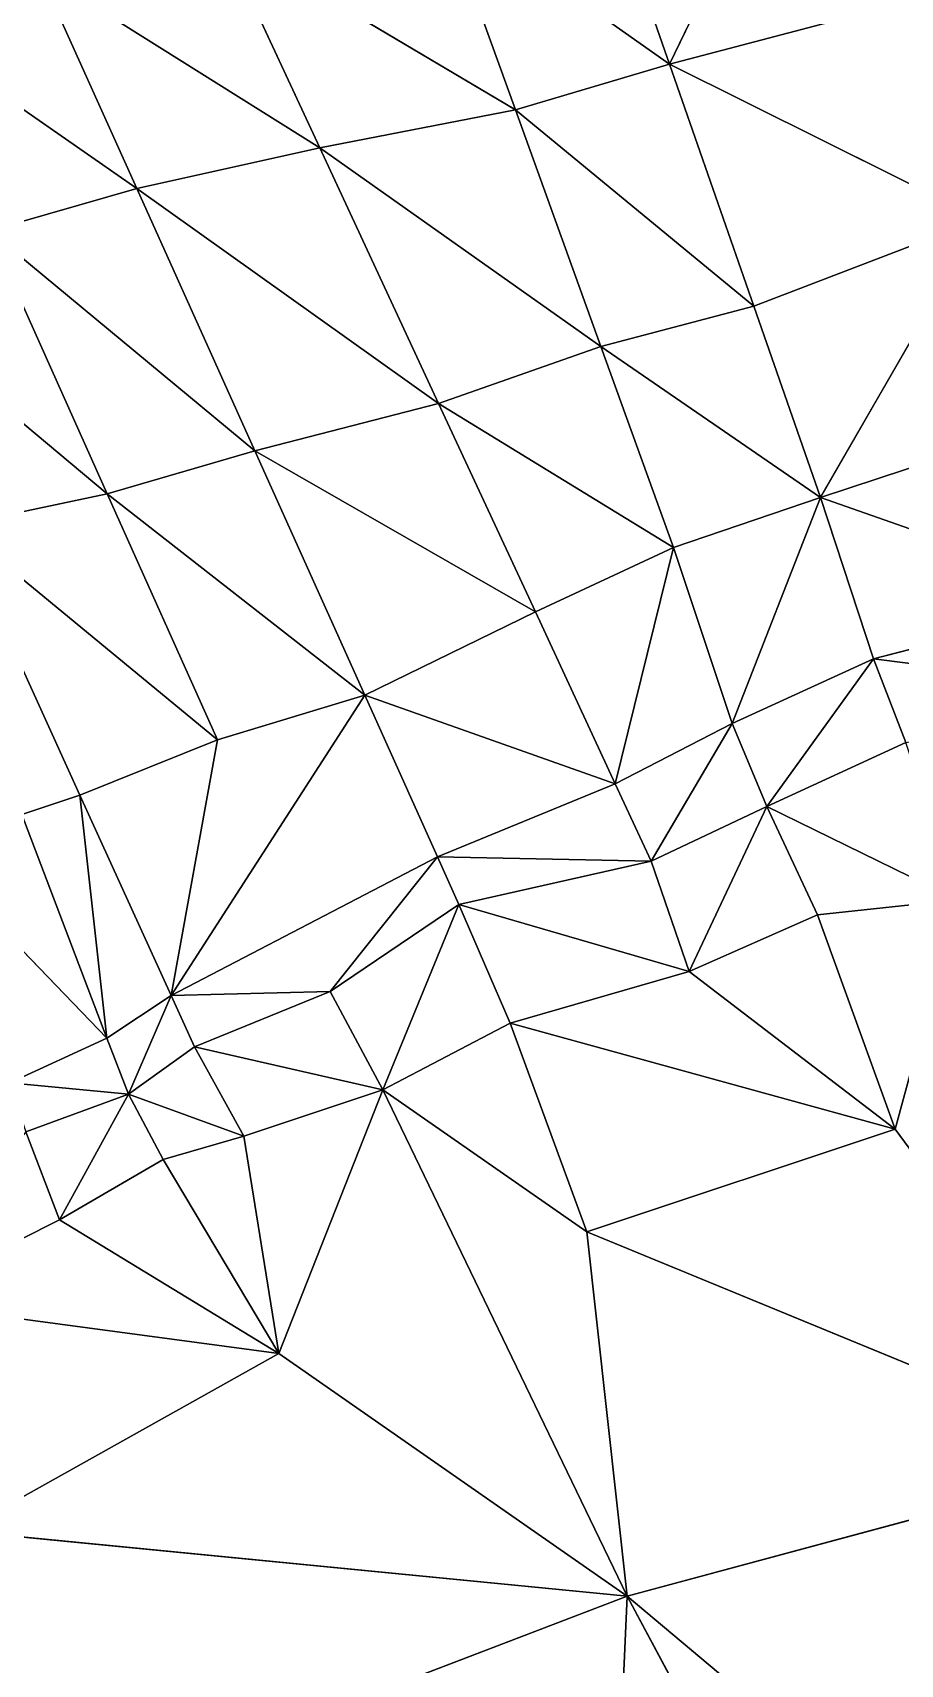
# Model space of a CAD drawing. Header units: metres. Extents: x 0 to 613718, y 0 to 269741.
# Drawn here: x 613179.7 to 613338.9, y 267275.9 to 267575.1 of the extents above; entities that cross this region are included whole.
import ezdxf

# ---------------------------------------------------------------- set-up
doc = ezdxf.new("R2010")
doc.units = ezdxf.units.M
doc.layers.get('0').update_dxf_attribs({"color": 13, "true_color": 0xff5454})

# ---------------------------------------------------------------- blocks, each defined once
blk = doc.blocks.new('Group1_1')
for p, q in [((613324.3, 267626.66, 245.78), (613296.52, 267569.29, 245.72)), ((613283.45, 267606.79, 245.74), (613296.52, 267569.29, 245.72)), ((613268.25, 267560.91, 245.72), (613254.53, 267598.94, 245.74)), ((613254.53, 267598.94, 245.74), (613296.52, 267569.29, 245.72)), ((613214.2, 267592.96, 245.74), (613268.25, 267560.91, 245.72)), ((613232.34, 267553.95, 245.72), (613214.2, 267592.96, 245.74)), ((613198.79, 267546.5, 245.73), (613180.9, 267586.26, 245.72)), ((613180.9, 267586.26, 245.72), (613232.34, 267553.95, 245.72)), ((613340.02, 267580.73, 245.76), (613296.52, 267569.29, 245.72)), ((613154.44, 267577.26, 245.72), (613198.79, 267546.5, 245.73)), ((613296.52, 267569.29, 245.72), (613268.25, 267560.91, 245.72)), ((613296.52, 267569.29, 245.72), (613353.65, 267540.88, 245.75)), ((613296.52, 267569.29, 245.72), (613311.97, 267524.93, 245.72)), ((613268.25, 267560.91, 245.72), (613232.34, 267553.95, 245.72)), ((613283.92, 267517.51, 245.72), (613268.25, 267560.91, 245.72)), ((613268.25, 267560.91, 245.72), (613311.97, 267524.93, 245.72)), ((613232.34, 267553.95, 245.72), (613198.79, 267546.5, 245.73)), ((613232.34, 267553.95, 245.72), (613283.92, 267517.51, 245.72)), ((613254.15, 267507.03, 245.72), (613232.34, 267553.95, 245.72)), ((613171.73, 267538.71, 245.71), (613198.79, 267546.5, 245.73)), ((613198.79, 267546.5, 245.73), (613254.15, 267507.03, 245.72)), ((613198.79, 267546.5, 245.73), (613220.44, 267498.4, 245.73)), ((613353.65, 267540.88, 245.75), (613311.97, 267524.93, 245.72)), ((613324.21, 267489.8, 245.72), (613353.65, 267540.88, 245.75)), ((613171.73, 267538.71, 245.71), (613193.34, 267490.51, 245.71)), ((613220.44, 267498.4, 245.73), (613171.73, 267538.71, 245.71)), ((613144.6, 267531.27, 245.7), (613193.34, 267490.51, 245.71)), ((613311.97, 267524.93, 245.72), (613283.92, 267517.51, 245.72)), ((613311.97, 267524.93, 245.72), (613324.21, 267489.8, 245.72)), ((613254.15, 267507.03, 245.72), (613283.92, 267517.51, 245.72)), ((613297.23, 267480.63, 245.72), (613283.92, 267517.51, 245.72)), ((613324.21, 267489.8, 245.72), (613283.92, 267517.51, 245.72)), ((613254.15, 267507.03, 245.72), (613220.44, 267498.4, 245.73)), ((613271.9, 267468.84, 245.73), (613254.15, 267507.03, 245.72)), ((613254.15, 267507.03, 245.72), (613297.23, 267480.63, 245.72)), ((613324.21, 267489.8, 245.72), (613366.37, 267503.71, 245.76)), ((613193.34, 267490.51, 245.71), (613220.44, 267498.4, 245.73)), ((613220.44, 267498.4, 245.73), (613240.6, 267453.59, 245.74)), ((613271.9, 267468.84, 245.73), (613220.44, 267498.4, 245.73)), ((613165.81, 267484.71, 245.7), (613193.34, 267490.51, 245.71)), ((613193.34, 267490.51, 245.71), (613213.57, 267445.39, 245.72)), ((613240.6, 267453.59, 245.74), (613193.34, 267490.51, 245.71)), ((613324.21, 267489.8, 245.72), (613297.23, 267480.63, 245.72)), ((613308.01, 267448.39, 245.79), (613324.21, 267489.8, 245.72)), ((613324.21, 267489.8, 245.72), (613333.92, 267460.23, 245.78)), ((613376.85, 267471.34, 245.82), (613324.21, 267489.8, 245.72)), ((613165.81, 267484.71, 245.7), (613188.34, 267435.26, 245.72)), ((613213.57, 267445.39, 245.72), (613165.81, 267484.71, 245.7)), ((613297.23, 267480.63, 245.72), (613271.9, 267468.84, 245.73)), ((613286.56, 267437.31, 245.8), (613297.23, 267480.63, 245.72)), ((613297.23, 267480.63, 245.72), (613308.01, 267448.39, 245.79)), ((613240.6, 267453.59, 245.74), (613271.9, 267468.84, 245.73)), ((613271.9, 267468.84, 245.73), (613286.56, 267437.31, 245.8)), ((613333.92, 267460.23, 245.78), (613376.85, 267471.34, 245.82)), ((613333.92, 267460.23, 245.78), (613308.01, 267448.39, 245.79)), ((613314.35, 267433.18, 246.09), (613333.92, 267460.23, 245.78)), ((613333.92, 267460.23, 245.78), (613339.84, 267444.93, 246.09)), ((613383.37, 267454.01, 246.23), (613333.92, 267460.23, 245.78)), ((613240.6, 267453.59, 245.74), (613205.08, 267398.53, 245.81)), ((613213.57, 267445.39, 245.72), (613240.6, 267453.59, 245.74)), ((613253.97, 267423.96, 245.81), (613240.6, 267453.59, 245.74)), ((613286.56, 267437.31, 245.8), (613240.6, 267453.59, 245.74)), ((613308.01, 267448.39, 245.79), (613286.56, 267437.31, 245.8)), ((613293.13, 267423.16, 246.07), (613308.01, 267448.39, 245.79)), ((613308.01, 267448.39, 245.79), (613314.35, 267433.18, 246.09)), ((613188.34, 267435.26, 245.72), (613213.57, 267445.39, 245.72)), ((613205.08, 267398.53, 245.81), (613213.57, 267445.39, 245.72)), ((613339.84, 267444.93, 246.09), (613314.35, 267433.18, 246.09)), ((613286.56, 267437.31, 245.8), (613253.97, 267423.96, 245.81)), ((613293.13, 267423.16, 246.07), (613286.56, 267437.31, 245.8)), ((613188.34, 267435.26, 245.72), (613177.68, 267431.69, 245.72)), ((613205.08, 267398.53, 245.81), (613188.34, 267435.26, 245.72)), ((613188.34, 267435.26, 245.72), (613193.32, 267390.71, 245.83)), ((613314.35, 267433.18, 246.09), (613293.13, 267423.16, 246.07)), ((613300.09, 267402.92, 246.38), (613314.35, 267433.18, 246.09)), ((613314.35, 267433.18, 246.09), (613349.37, 267416.07, 246.56)), ((613323.63, 267413.28, 246.41), (613314.35, 267433.18, 246.09)), ((613193.32, 267390.71, 245.83), (613177.68, 267431.69, 245.72)), ((613157.52, 267427.78, 245.71), (613193.32, 267390.71, 245.83)), ((613253.97, 267423.96, 245.81), (613205.08, 267398.53, 245.81)), ((613234.26, 267399.24, 245.98), (613253.97, 267423.96, 245.81)), ((613257.87, 267415.23, 245.94), (613253.97, 267423.96, 245.81)), ((613253.97, 267423.96, 245.81), (613293.13, 267423.16, 246.07)), ((613293.13, 267423.16, 246.07), (613257.87, 267415.23, 245.94)), ((613300.09, 267402.92, 246.38), (613293.13, 267423.16, 246.07)), ((613234.26, 267399.24, 245.98), (613257.87, 267415.23, 245.94)), ((613257.87, 267415.23, 245.94), (613243.9, 267381.19, 246.25)), ((613267.28, 267393.47, 246.27), (613257.87, 267415.23, 245.94)), ((613257.87, 267415.23, 245.94), (613300.09, 267402.92, 246.38)), ((613349.37, 267416.07, 246.56), (613323.63, 267413.28, 246.41)), ((613337.89, 267374, 246.91), (613349.37, 267416.07, 246.56)), ((613323.63, 267413.28, 246.41), (613300.09, 267402.92, 246.38)), ((613337.89, 267374, 246.91), (613323.63, 267413.28, 246.41)), ((613300.09, 267402.92, 246.38), (613267.28, 267393.47, 246.27)), ((613337.89, 267374, 246.91), (613300.09, 267402.92, 246.38)), ((613193.32, 267390.71, 245.83), (613205.08, 267398.53, 245.81)), ((613197.26, 267380.4, 245.96), (613205.08, 267398.53, 245.81)), ((613234.26, 267399.24, 245.98), (613205.08, 267398.53, 245.81)), ((613205.08, 267398.53, 245.81), (613209.36, 267389.13, 245.94)), ((613209.36, 267389.13, 245.94), (613234.26, 267399.24, 245.98)), ((613243.9, 267381.19, 246.25), (613234.26, 267399.24, 245.98)), ((613175.5, 267382.5, 245.83), (613193.32, 267390.71, 245.83)), ((613193.32, 267390.71, 245.83), (613197.26, 267380.4, 245.96)), ((613267.28, 267393.47, 246.27), (613243.9, 267381.19, 246.25)), ((613281.35, 267355.16, 246.71), (613267.28, 267393.47, 246.27)), ((613337.89, 267374, 246.91), (613267.28, 267393.47, 246.27)), ((613209.36, 267389.13, 245.94), (613197.26, 267380.4, 245.96)), ((613218.42, 267372.75, 246.17), (613209.36, 267389.13, 245.94)), ((613209.36, 267389.13, 245.94), (613243.9, 267381.19, 246.25)), ((613197.26, 267380.4, 245.96), (613175.5, 267382.5, 245.83)), ((613197.26, 267380.4, 245.96), (613178.45, 267373.5, 245.94)), ((613197.26, 267380.4, 245.96), (613184.61, 267357.41, 246.13)), ((613203.62, 267368.43, 246.13), (613197.26, 267380.4, 245.96)), ((613197.26, 267380.4, 245.96), (613218.42, 267372.75, 246.17)), ((613243.9, 267381.19, 246.25), (613218.42, 267372.75, 246.17)), ((613224.82, 267332.88, 246.56), (613243.9, 267381.19, 246.25)), ((613281.35, 267355.16, 246.71), (613243.9, 267381.19, 246.25)), ((613243.9, 267381.19, 246.25), (613288.73, 267288.38, 247.2)), ((613184.61, 267357.41, 246.13), (613178.45, 267373.5, 245.94)), ((613203.62, 267368.43, 246.13), (613218.42, 267372.75, 246.17)), ((613218.42, 267372.75, 246.17), (613224.82, 267332.88, 246.56)), ((613337.89, 267374, 246.91), (613281.35, 267355.16, 246.71)), ((613382.45, 267313.61, 247.6), (613337.89, 267374, 246.91)), ((613184.61, 267357.41, 246.13), (613203.62, 267368.43, 246.13)), ((613224.82, 267332.88, 246.56), (613203.62, 267368.43, 246.13)), ((613154.57, 267342.3, 246.12), (613184.61, 267357.41, 246.13)), ((613224.82, 267332.88, 246.56), (613184.61, 267357.41, 246.13)), ((613288.73, 267288.38, 247.2), (613281.35, 267355.16, 246.71)), ((613281.35, 267355.16, 246.71), (613382.45, 267313.61, 247.6)), ((613224.82, 267332.88, 246.56), (613154.57, 267342.3, 246.12)), ((613166.56, 267300.33, 246.46), (613224.82, 267332.88, 246.56)), ((613224.82, 267332.88, 246.56), (613288.73, 267288.38, 247.2)), ((613288.73, 267288.38, 247.2), (613382.45, 267313.61, 247.6)), ((613288.73, 267288.38, 247.2), (613166.56, 267300.33, 246.46)), ((613175.29, 267245, 246.79), (613288.73, 267288.38, 247.2)), ((613288.73, 267288.38, 247.2), (613279.97, 267092.44, 247.99)), ((613385.15, 267108.64, 248.43), (613288.73, 267288.38, 247.2)), ((613382.45, 267209.78, 248.04), (613288.73, 267288.38, 247.2))]:
    blk.add_line(p, q)
mesh = blk.add_polyface()
corners = [(613324.3, 267626.66, 245.78), (613283.45, 267606.79, 245.74), (613296.52, 267569.29, 245.72)]
mesh.append_faces([[corners[k] for k in face] for face in [(0, 1, 2)]])
mesh = blk.add_polyface()
corners = [(613340.02, 267580.73, 245.76), (613324.3, 267626.66, 245.78), (613296.52, 267569.29, 245.72)]
mesh.append_faces([[corners[k] for k in face] for face in [(0, 1, 2)]])
mesh = blk.add_polyface()
corners = [(613296.52, 267569.29, 245.72), (613283.45, 267606.79, 245.74), (613254.53, 267598.94, 245.74)]
mesh.append_faces([[corners[k] for k in face] for face in [(0, 1, 2)]])
mesh = blk.add_polyface()
corners = [(613268.25, 267560.91, 245.72), (613254.53, 267598.94, 245.74), (613214.2, 267592.96, 245.74)]
mesh.append_faces([[corners[k] for k in face] for face in [(0, 1, 2)]])
mesh = blk.add_polyface()
corners = [(613296.52, 267569.29, 245.72), (613254.53, 267598.94, 245.74), (613268.25, 267560.91, 245.72)]
mesh.append_faces([[corners[k] for k in face] for face in [(0, 1, 2)]])
mesh = blk.add_polyface()
corners = [(613232.34, 267553.95, 245.72), (613214.2, 267592.96, 245.74), (613180.9, 267586.26, 245.72)]
mesh.append_faces([[corners[k] for k in face] for face in [(0, 1, 2)]])
mesh = blk.add_polyface()
corners = [(613268.25, 267560.91, 245.72), (613214.2, 267592.96, 245.74), (613232.34, 267553.95, 245.72)]
mesh.append_faces([[corners[k] for k in face] for face in [(0, 1, 2)]])
mesh = blk.add_polyface()
corners = [(613198.79, 267546.5, 245.73), (613180.9, 267586.26, 245.72), (613154.44, 267577.26, 245.72)]
mesh.append_faces([[corners[k] for k in face] for face in [(0, 1, 2)]])
mesh = blk.add_polyface()
corners = [(613232.34, 267553.95, 245.72), (613180.9, 267586.26, 245.72), (613198.79, 267546.5, 245.73)]
mesh.append_faces([[corners[k] for k in face] for face in [(0, 1, 2)]])
mesh = blk.add_polyface()
corners = [(613353.65, 267540.88, 245.75), (613340.02, 267580.73, 245.76), (613296.52, 267569.29, 245.72)]
mesh.append_faces([[corners[k] for k in face] for face in [(0, 1, 2)]])
mesh = blk.add_polyface()
corners = [(613198.79, 267546.5, 245.73), (613154.44, 267577.26, 245.72), (613171.73, 267538.71, 245.71)]
mesh.append_faces([[corners[k] for k in face] for face in [(0, 1, 2)]])
mesh = blk.add_polyface()
corners = [(613311.97, 267524.93, 245.72), (613296.52, 267569.29, 245.72), (613268.25, 267560.91, 245.72)]
mesh.append_faces([[corners[k] for k in face] for face in [(0, 1, 2)]])
mesh = blk.add_polyface()
corners = [(613353.65, 267540.88, 245.75), (613296.52, 267569.29, 245.72), (613311.97, 267524.93, 245.72)]
mesh.append_faces([[corners[k] for k in face] for face in [(0, 1, 2)]])
mesh = blk.add_polyface()
corners = [(613283.92, 267517.51, 245.72), (613268.25, 267560.91, 245.72), (613232.34, 267553.95, 245.72)]
mesh.append_faces([[corners[k] for k in face] for face in [(0, 1, 2)]])
mesh = blk.add_polyface()
corners = [(613311.97, 267524.93, 245.72), (613268.25, 267560.91, 245.72), (613283.92, 267517.51, 245.72)]
mesh.append_faces([[corners[k] for k in face] for face in [(0, 1, 2)]])
mesh = blk.add_polyface()
corners = [(613254.15, 267507.03, 245.72), (613232.34, 267553.95, 245.72), (613198.79, 267546.5, 245.73)]
mesh.append_faces([[corners[k] for k in face] for face in [(0, 1, 2)]])
mesh = blk.add_polyface()
corners = [(613283.92, 267517.51, 245.72), (613232.34, 267553.95, 245.72), (613254.15, 267507.03, 245.72)]
mesh.append_faces([[corners[k] for k in face] for face in [(0, 1, 2)]])
mesh = blk.add_polyface()
corners = [(613220.44, 267498.4, 245.73), (613198.79, 267546.5, 245.73), (613171.73, 267538.71, 245.71)]
mesh.append_faces([[corners[k] for k in face] for face in [(0, 1, 2)]])
mesh = blk.add_polyface()
corners = [(613254.15, 267507.03, 245.72), (613198.79, 267546.5, 245.73), (613220.44, 267498.4, 245.73)]
mesh.append_faces([[corners[k] for k in face] for face in [(0, 1, 2)]])
mesh = blk.add_polyface()
corners = [(613353.65, 267540.88, 245.75), (613311.97, 267524.93, 245.72), (613324.21, 267489.8, 245.72)]
mesh.append_faces([[corners[k] for k in face] for face in [(0, 1, 2)]])
mesh = blk.add_polyface()
corners = [(613366.37, 267503.71, 245.76), (613353.65, 267540.88, 245.75), (613324.21, 267489.8, 245.72)]
mesh.append_faces([[corners[k] for k in face] for face in [(0, 1, 2)]])
mesh = blk.add_polyface()
corners = [(613193.34, 267490.51, 245.71), (613171.73, 267538.71, 245.71), (613144.6, 267531.27, 245.7)]
mesh.append_faces([[corners[k] for k in face] for face in [(0, 1, 2)]])
mesh = blk.add_polyface()
corners = [(613220.44, 267498.4, 245.73), (613171.73, 267538.71, 245.71), (613193.34, 267490.51, 245.71)]
mesh.append_faces([[corners[k] for k in face] for face in [(0, 1, 2)]])
mesh = blk.add_polyface()
corners = [(613193.34, 267490.51, 245.71), (613144.6, 267531.27, 245.7), (613165.81, 267484.71, 245.7)]
mesh.append_faces([[corners[k] for k in face] for face in [(0, 1, 2)]])
mesh = blk.add_polyface()
corners = [(613324.21, 267489.8, 245.72), (613311.97, 267524.93, 245.72), (613283.92, 267517.51, 245.72)]
mesh.append_faces([[corners[k] for k in face] for face in [(0, 1, 2)]])
mesh = blk.add_polyface()
corners = [(613297.23, 267480.63, 245.72), (613283.92, 267517.51, 245.72), (613254.15, 267507.03, 245.72)]
mesh.append_faces([[corners[k] for k in face] for face in [(0, 1, 2)]])
mesh = blk.add_polyface()
corners = [(613324.21, 267489.8, 245.72), (613283.92, 267517.51, 245.72), (613297.23, 267480.63, 245.72)]
mesh.append_faces([[corners[k] for k in face] for face in [(0, 1, 2)]])
mesh = blk.add_polyface()
corners = [(613271.9, 267468.84, 245.73), (613254.15, 267507.03, 245.72), (613220.44, 267498.4, 245.73)]
mesh.append_faces([[corners[k] for k in face] for face in [(0, 1, 2)]])
mesh = blk.add_polyface()
corners = [(613297.23, 267480.63, 245.72), (613254.15, 267507.03, 245.72), (613271.9, 267468.84, 245.73)]
mesh.append_faces([[corners[k] for k in face] for face in [(0, 1, 2)]])
mesh = blk.add_polyface()
corners = [(613376.85, 267471.34, 245.82), (613366.37, 267503.71, 245.76), (613324.21, 267489.8, 245.72)]
mesh.append_faces([[corners[k] for k in face] for face in [(0, 1, 2)]])
mesh = blk.add_polyface()
corners = [(613240.6, 267453.59, 245.74), (613220.44, 267498.4, 245.73), (613193.34, 267490.51, 245.71)]
mesh.append_faces([[corners[k] for k in face] for face in [(0, 1, 2)]])
mesh = blk.add_polyface()
corners = [(613271.9, 267468.84, 245.73), (613220.44, 267498.4, 245.73), (613240.6, 267453.59, 245.74)]
mesh.append_faces([[corners[k] for k in face] for face in [(0, 1, 2)]])
mesh = blk.add_polyface()
corners = [(613213.57, 267445.39, 245.72), (613193.34, 267490.51, 245.71), (613165.81, 267484.71, 245.7)]
mesh.append_faces([[corners[k] for k in face] for face in [(0, 1, 2)]])
mesh = blk.add_polyface()
corners = [(613240.6, 267453.59, 245.74), (613193.34, 267490.51, 245.71), (613213.57, 267445.39, 245.72)]
mesh.append_faces([[corners[k] for k in face] for face in [(0, 1, 2)]])
mesh = blk.add_polyface()
corners = [(613324.21, 267489.8, 245.72), (613297.23, 267480.63, 245.72), (613308.01, 267448.39, 245.79)]
mesh.append_faces([[corners[k] for k in face] for face in [(0, 1, 2)]])
mesh = blk.add_polyface()
corners = [(613333.92, 267460.23, 245.78), (613324.21, 267489.8, 245.72), (613308.01, 267448.39, 245.79)]
mesh.append_faces([[corners[k] for k in face] for face in [(0, 1, 2)]])
mesh = blk.add_polyface()
corners = [(613376.85, 267471.34, 245.82), (613324.21, 267489.8, 245.72), (613333.92, 267460.23, 245.78)]
mesh.append_faces([[corners[k] for k in face] for face in [(0, 1, 2)]])
mesh = blk.add_polyface()
corners = [(613213.57, 267445.39, 245.72), (613165.81, 267484.71, 245.7), (613188.34, 267435.26, 245.72)]
mesh.append_faces([[corners[k] for k in face] for face in [(0, 1, 2)]])
mesh = blk.add_polyface()
corners = [(613188.34, 267435.26, 245.72), (613165.81, 267484.71, 245.7), (613177.68, 267431.69, 245.72)]
mesh.append_faces([[corners[k] for k in face] for face in [(0, 1, 2)]])
mesh = blk.add_polyface()
corners = [(613297.23, 267480.63, 245.72), (613271.9, 267468.84, 245.73), (613286.56, 267437.31, 245.8)]
mesh.append_faces([[corners[k] for k in face] for face in [(0, 1, 2)]])
mesh = blk.add_polyface()
corners = [(613308.01, 267448.39, 245.79), (613297.23, 267480.63, 245.72), (613286.56, 267437.31, 245.8)]
mesh.append_faces([[corners[k] for k in face] for face in [(0, 1, 2)]])
mesh = blk.add_polyface()
corners = [(613286.56, 267437.31, 245.8), (613271.9, 267468.84, 245.73), (613240.6, 267453.59, 245.74)]
mesh.append_faces([[corners[k] for k in face] for face in [(0, 1, 2)]])
mesh = blk.add_polyface()
corners = [(613383.37, 267454.01, 246.23), (613376.85, 267471.34, 245.82), (613333.92, 267460.23, 245.78)]
mesh.append_faces([[corners[k] for k in face] for face in [(0, 1, 2)]])
mesh = blk.add_polyface()
corners = [(613333.92, 267460.23, 245.78), (613308.01, 267448.39, 245.79), (613314.35, 267433.18, 246.09)]
mesh.append_faces([[corners[k] for k in face] for face in [(0, 1, 2)]])
mesh = blk.add_polyface()
corners = [(613339.84, 267444.93, 246.09), (613333.92, 267460.23, 245.78), (613314.35, 267433.18, 246.09)]
mesh.append_faces([[corners[k] for k in face] for face in [(0, 1, 2)]])
mesh = blk.add_polyface()
corners = [(613383.37, 267454.01, 246.23), (613333.92, 267460.23, 245.78), (613339.84, 267444.93, 246.09)]
mesh.append_faces([[corners[k] for k in face] for face in [(0, 1, 2)]])
mesh = blk.add_polyface()
corners = [(613253.97, 267423.96, 245.81), (613240.6, 267453.59, 245.74), (613205.08, 267398.53, 245.81)]
mesh.append_faces([[corners[k] for k in face] for face in [(0, 1, 2)]])
mesh = blk.add_polyface()
corners = [(613240.6, 267453.59, 245.74), (613213.57, 267445.39, 245.72), (613205.08, 267398.53, 245.81)]
mesh.append_faces([[corners[k] for k in face] for face in [(0, 1, 2)]])
mesh = blk.add_polyface()
corners = [(613286.56, 267437.31, 245.8), (613240.6, 267453.59, 245.74), (613253.97, 267423.96, 245.81)]
mesh.append_faces([[corners[k] for k in face] for face in [(0, 1, 2)]])
mesh = blk.add_polyface()
corners = [(613308.01, 267448.39, 245.79), (613286.56, 267437.31, 245.8), (613293.13, 267423.16, 246.07)]
mesh.append_faces([[corners[k] for k in face] for face in [(0, 1, 2)]])
mesh = blk.add_polyface()
corners = [(613314.35, 267433.18, 246.09), (613308.01, 267448.39, 245.79), (613293.13, 267423.16, 246.07)]
mesh.append_faces([[corners[k] for k in face] for face in [(0, 1, 2)]])
mesh = blk.add_polyface()
corners = [(613213.57, 267445.39, 245.72), (613188.34, 267435.26, 245.72), (613205.08, 267398.53, 245.81)]
mesh.append_faces([[corners[k] for k in face] for face in [(0, 1, 2)]])
mesh = blk.add_polyface()
corners = [(613349.37, 267416.07, 246.56), (613339.84, 267444.93, 246.09), (613314.35, 267433.18, 246.09)]
mesh.append_faces([[corners[k] for k in face] for face in [(0, 1, 2)]])
mesh = blk.add_polyface()
corners = [(613293.13, 267423.16, 246.07), (613286.56, 267437.31, 245.8), (613253.97, 267423.96, 245.81)]
mesh.append_faces([[corners[k] for k in face] for face in [(0, 1, 2)]])
mesh = blk.add_polyface()
corners = [(613193.32, 267390.71, 245.83), (613188.34, 267435.26, 245.72), (613177.68, 267431.69, 245.72)]
mesh.append_faces([[corners[k] for k in face] for face in [(0, 1, 2)]])
mesh = blk.add_polyface()
corners = [(613205.08, 267398.53, 245.81), (613188.34, 267435.26, 245.72), (613193.32, 267390.71, 245.83)]
mesh.append_faces([[corners[k] for k in face] for face in [(0, 1, 2)]])
mesh = blk.add_polyface()
corners = [(613314.35, 267433.18, 246.09), (613293.13, 267423.16, 246.07), (613300.09, 267402.92, 246.38)]
mesh.append_faces([[corners[k] for k in face] for face in [(0, 1, 2)]])
mesh = blk.add_polyface()
corners = [(613323.63, 267413.28, 246.41), (613314.35, 267433.18, 246.09), (613300.09, 267402.92, 246.38)]
mesh.append_faces([[corners[k] for k in face] for face in [(0, 1, 2)]])
mesh = blk.add_polyface()
corners = [(613349.37, 267416.07, 246.56), (613314.35, 267433.18, 246.09), (613323.63, 267413.28, 246.41)]
mesh.append_faces([[corners[k] for k in face] for face in [(0, 1, 2)]])
mesh = blk.add_polyface()
corners = [(613193.32, 267390.71, 245.83), (613177.68, 267431.69, 245.72), (613157.52, 267427.78, 245.71)]
mesh.append_faces([[corners[k] for k in face] for face in [(0, 1, 2)]])
mesh = blk.add_polyface()
corners = [(613193.32, 267390.71, 245.83), (613157.52, 267427.78, 245.71), (613175.5, 267382.5, 245.83)]
mesh.append_faces([[corners[k] for k in face] for face in [(0, 1, 2)]])
mesh = blk.add_polyface()
corners = [(613253.97, 267423.96, 245.81), (613205.08, 267398.53, 245.81), (613234.26, 267399.24, 245.98)]
mesh.append_faces([[corners[k] for k in face] for face in [(0, 1, 2)]])
mesh = blk.add_polyface()
corners = [(613257.87, 267415.23, 245.94), (613253.97, 267423.96, 245.81), (613234.26, 267399.24, 245.98)]
mesh.append_faces([[corners[k] for k in face] for face in [(0, 1, 2)]])
mesh = blk.add_polyface()
corners = [(613293.13, 267423.16, 246.07), (613253.97, 267423.96, 245.81), (613257.87, 267415.23, 245.94)]
mesh.append_faces([[corners[k] for k in face] for face in [(0, 1, 2)]])
mesh = blk.add_polyface()
corners = [(613300.09, 267402.92, 246.38), (613293.13, 267423.16, 246.07), (613257.87, 267415.23, 245.94)]
mesh.append_faces([[corners[k] for k in face] for face in [(0, 1, 2)]])
mesh = blk.add_polyface()
corners = [(613257.87, 267415.23, 245.94), (613234.26, 267399.24, 245.98), (613243.9, 267381.19, 246.25)]
mesh.append_faces([[corners[k] for k in face] for face in [(0, 1, 2)]])
mesh = blk.add_polyface()
corners = [(613267.28, 267393.47, 246.27), (613257.87, 267415.23, 245.94), (613243.9, 267381.19, 246.25)]
mesh.append_faces([[corners[k] for k in face] for face in [(0, 1, 2)]])
mesh = blk.add_polyface()
corners = [(613300.09, 267402.92, 246.38), (613257.87, 267415.23, 245.94), (613267.28, 267393.47, 246.27)]
mesh.append_faces([[corners[k] for k in face] for face in [(0, 1, 2)]])
mesh = blk.add_polyface()
corners = [(613349.37, 267416.07, 246.56), (613323.63, 267413.28, 246.41), (613337.89, 267374, 246.91)]
mesh.append_faces([[corners[k] for k in face] for face in [(0, 1, 2)]])
mesh = blk.add_polyface()
corners = [(613382.45, 267313.61, 247.6), (613349.37, 267416.07, 246.56), (613337.89, 267374, 246.91)]
mesh.append_faces([[corners[k] for k in face] for face in [(0, 1, 2)]])
mesh = blk.add_polyface()
corners = [(613337.89, 267374, 246.91), (613323.63, 267413.28, 246.41), (613300.09, 267402.92, 246.38)]
mesh.append_faces([[corners[k] for k in face] for face in [(0, 1, 2)]])
mesh = blk.add_polyface()
corners = [(613337.89, 267374, 246.91), (613300.09, 267402.92, 246.38), (613267.28, 267393.47, 246.27)]
mesh.append_faces([[corners[k] for k in face] for face in [(0, 1, 2)]])
mesh = blk.add_polyface()
corners = [(613205.08, 267398.53, 245.81), (613193.32, 267390.71, 245.83), (613197.26, 267380.4, 245.96)]
mesh.append_faces([[corners[k] for k in face] for face in [(0, 1, 2)]])
mesh = blk.add_polyface()
corners = [(613209.36, 267389.13, 245.94), (613205.08, 267398.53, 245.81), (613197.26, 267380.4, 245.96)]
mesh.append_faces([[corners[k] for k in face] for face in [(0, 1, 2)]])
mesh = blk.add_polyface()
corners = [(613234.26, 267399.24, 245.98), (613205.08, 267398.53, 245.81), (613209.36, 267389.13, 245.94)]
mesh.append_faces([[corners[k] for k in face] for face in [(0, 1, 2)]])
mesh = blk.add_polyface()
corners = [(613243.9, 267381.19, 246.25), (613234.26, 267399.24, 245.98), (613209.36, 267389.13, 245.94)]
mesh.append_faces([[corners[k] for k in face] for face in [(0, 1, 2)]])
mesh = blk.add_polyface()
corners = [(613197.26, 267380.4, 245.96), (613193.32, 267390.71, 245.83), (613175.5, 267382.5, 245.83)]
mesh.append_faces([[corners[k] for k in face] for face in [(0, 1, 2)]])
mesh = blk.add_polyface()
corners = [(613281.35, 267355.16, 246.71), (613267.28, 267393.47, 246.27), (613243.9, 267381.19, 246.25)]
mesh.append_faces([[corners[k] for k in face] for face in [(0, 1, 2)]])
mesh = blk.add_polyface()
corners = [(613337.89, 267374, 246.91), (613267.28, 267393.47, 246.27), (613281.35, 267355.16, 246.71)]
mesh.append_faces([[corners[k] for k in face] for face in [(0, 1, 2)]])
mesh = blk.add_polyface()
corners = [(613218.42, 267372.75, 246.17), (613209.36, 267389.13, 245.94), (613197.26, 267380.4, 245.96)]
mesh.append_faces([[corners[k] for k in face] for face in [(0, 1, 2)]])
mesh = blk.add_polyface()
corners = [(613243.9, 267381.19, 246.25), (613209.36, 267389.13, 245.94), (613218.42, 267372.75, 246.17)]
mesh.append_faces([[corners[k] for k in face] for face in [(0, 1, 2)]])
mesh = blk.add_polyface()
corners = [(613197.26, 267380.4, 245.96), (613175.5, 267382.5, 245.83), (613178.45, 267373.5, 245.94)]
mesh.append_faces([[corners[k] for k in face] for face in [(0, 1, 2)]])
mesh = blk.add_polyface()
corners = [(613197.26, 267380.4, 245.96), (613178.45, 267373.5, 245.94), (613184.61, 267357.41, 246.13)]
mesh.append_faces([[corners[k] for k in face] for face in [(0, 1, 2)]])
mesh = blk.add_polyface()
corners = [(613203.62, 267368.43, 246.13), (613197.26, 267380.4, 245.96), (613184.61, 267357.41, 246.13)]
mesh.append_faces([[corners[k] for k in face] for face in [(0, 1, 2)]])
mesh = blk.add_polyface()
corners = [(613218.42, 267372.75, 246.17), (613197.26, 267380.4, 245.96), (613203.62, 267368.43, 246.13)]
mesh.append_faces([[corners[k] for k in face] for face in [(0, 1, 2)]])
mesh = blk.add_polyface()
corners = [(613243.9, 267381.19, 246.25), (613218.42, 267372.75, 246.17), (613224.82, 267332.88, 246.56)]
mesh.append_faces([[corners[k] for k in face] for face in [(0, 1, 2)]])
mesh = blk.add_polyface()
corners = [(613288.73, 267288.38, 247.2), (613243.9, 267381.19, 246.25), (613224.82, 267332.88, 246.56)]
mesh.append_faces([[corners[k] for k in face] for face in [(0, 1, 2)]])
mesh = blk.add_polyface()
corners = [(613288.73, 267288.38, 247.2), (613281.35, 267355.16, 246.71), (613243.9, 267381.19, 246.25)]
mesh.append_faces([[corners[k] for k in face] for face in [(0, 1, 2)]])
mesh = blk.add_polyface()
corners = [(613184.61, 267357.41, 246.13), (613178.45, 267373.5, 245.94), (613154.57, 267342.3, 246.12)]
mesh.append_faces([[corners[k] for k in face] for face in [(0, 1, 2)]])
mesh = blk.add_polyface()
corners = [(613224.82, 267332.88, 246.56), (613218.42, 267372.75, 246.17), (613203.62, 267368.43, 246.13)]
mesh.append_faces([[corners[k] for k in face] for face in [(0, 1, 2)]])
mesh = blk.add_polyface()
corners = [(613382.45, 267313.61, 247.6), (613337.89, 267374, 246.91), (613281.35, 267355.16, 246.71)]
mesh.append_faces([[corners[k] for k in face] for face in [(0, 1, 2)]])
mesh = blk.add_polyface()
corners = [(613224.82, 267332.88, 246.56), (613203.62, 267368.43, 246.13), (613184.61, 267357.41, 246.13)]
mesh.append_faces([[corners[k] for k in face] for face in [(0, 1, 2)]])
mesh = blk.add_polyface()
corners = [(613224.82, 267332.88, 246.56), (613184.61, 267357.41, 246.13), (613154.57, 267342.3, 246.12)]
mesh.append_faces([[corners[k] for k in face] for face in [(0, 1, 2)]])
mesh = blk.add_polyface()
corners = [(613382.45, 267313.61, 247.6), (613281.35, 267355.16, 246.71), (613288.73, 267288.38, 247.2)]
mesh.append_faces([[corners[k] for k in face] for face in [(0, 1, 2)]])
mesh = blk.add_polyface()
corners = [(613224.82, 267332.88, 246.56), (613154.57, 267342.3, 246.12), (613166.56, 267300.33, 246.46)]
mesh.append_faces([[corners[k] for k in face] for face in [(0, 1, 2)]])
mesh = blk.add_polyface()
corners = [(613288.73, 267288.38, 247.2), (613224.82, 267332.88, 246.56), (613166.56, 267300.33, 246.46)]
mesh.append_faces([[corners[k] for k in face] for face in [(0, 1, 2)]])
mesh = blk.add_polyface()
corners = [(613382.45, 267313.61, 247.6), (613288.73, 267288.38, 247.2), (613382.45, 267209.78, 248.04)]
mesh.append_faces([[corners[k] for k in face] for face in [(0, 1, 2)]])
mesh = blk.add_polyface()
corners = [(613288.73, 267288.38, 247.2), (613166.56, 267300.33, 246.46), (613175.29, 267245, 246.79)]
mesh.append_faces([[corners[k] for k in face] for face in [(0, 1, 2)]])
mesh = blk.add_polyface()
corners = [(613288.73, 267288.38, 247.2), (613175.29, 267245, 246.79), (613279.97, 267092.44, 247.99)]
mesh.append_faces([[corners[k] for k in face] for face in [(0, 1, 2)]])
mesh = blk.add_polyface()
corners = [(613385.15, 267108.64, 248.43), (613288.73, 267288.38, 247.2), (613279.97, 267092.44, 247.99)]
mesh.append_faces([[corners[k] for k in face] for face in [(0, 1, 2)]])
mesh = blk.add_polyface()
corners = [(613385.15, 267108.64, 248.43), (613382.45, 267209.78, 248.04), (613288.73, 267288.38, 247.2)]
mesh.append_faces([[corners[k] for k in face] for face in [(0, 1, 2)]])

msp = doc.modelspace()

# ---------------------------------------------------------------- block references
msp.add_blockref('Group1_1', (0, 0))

doc.saveas('drawing.dxf')
